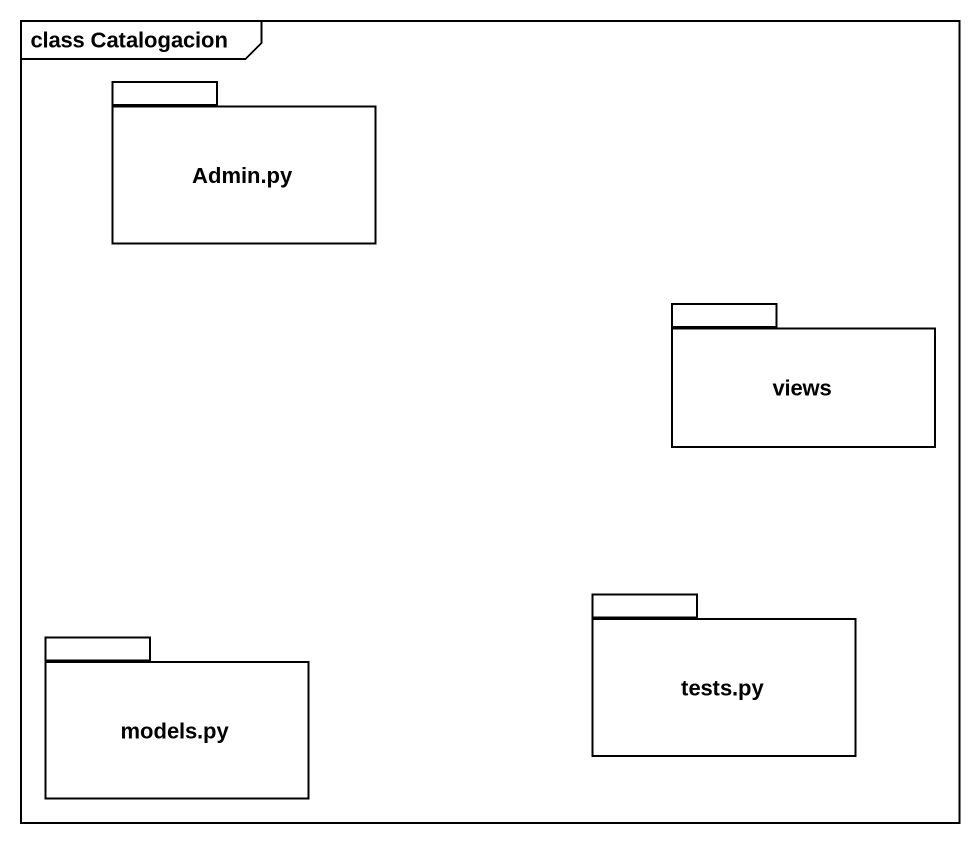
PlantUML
@startuml
mainframe class Catalogacion
package "Admin.py" as Admin_py {
}
package views {
}
package "models.py" as models_py {
}
package "tests.py" as tests_py {
}
@enduml
